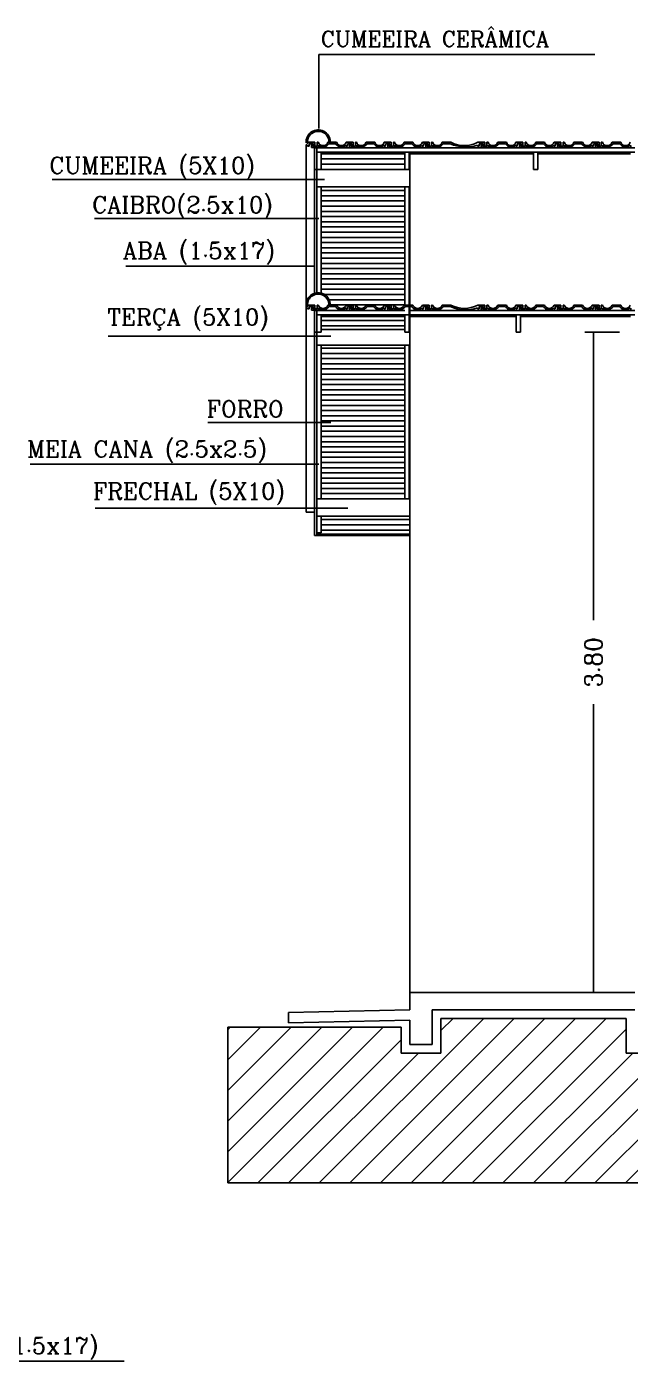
# Model space of a CAD drawing. Extents: x -29 to 75, y 16 to 65.
# Drawn here: x 41.49 to 44.97, y 29.73 to 37.44 of the extents above; entities that cross this region are included whole.
import ezdxf

# ---------------------------------------------------------------- set-up
doc = ezdxf.new("R2010")
doc.units = 0
doc.header["$MEASUREMENT"] = 0
doc.layers.get('0').update_dxf_attribs({"linetype": 'CONTINUOUS'})
doc.layers.get('DEFPOINTS').update_dxf_attribs({"linetype": 'CONTINUOUS'})
for name, color, linetype in [('CONCRETO', 5, 'CONTINUOUS'), ('CORTE', 244, 'CONTINUOUS'), ('CORTETERRA', 244, 'CONTINUOUS'), ('COTAS', 244, 'CONTINUOUS'), ('TELHA', 1, 'CONTINUOUS'), ('TEXTO', 244, 'CONTINUOUS'), ('VISTAL', 30, 'CONTINUOUS'), ('VISTAP', 244, 'CONTINUOUS')]:
    doc.layers.add(name, color=color, linetype=linetype)
doc.styles.add('ROMANC', font='romanc.shx', dxfattribs={"height": 0.1})
doc.dimstyles.new('ROMANC', dxfattribs={"dimtxt": 0.1, "dimasz": 0.18, "dimexe": 0.05, "dimexo": 0.0625, "dimgap": 0.09, "dimtad": 0, "dimzin": 0, "dimdsep": 46, "dimtxsty": 'ROMANC', "dimblk1": 'NONE', "dimblk2": 'NONE', "dimsah": 1, "dimcen": 0.09, "dimclrd": 244, "dimclre": 244, "dimclrt": 244, "dimadec": 0, "dimazin": 0, "dimtfac": 1, "dimtdec": 4, "dimtofl": 0, "dimtmove": 0, "dimatfit": 3, "dimldrblk": 'NONE', "dimfxl": 1, "dimtolj": 1, "dimtzin": 0, "dimarcsym": 0})

# ---------------------------------------------------------------- blocks, each defined once
blk = doc.blocks.new('*D69')
at = {"color": 244, "linetype": 'ByBlock'}
for p, q in [((33.9578, 1.0379), (33.7574, 1.0379)), ((33.8074, 1.0379), (33.8074, -0.626)), ((33.8074, -2.7746), (33.8074, -1.1108)), ((33.9838, -2.7746), (33.7574, -2.7746))]:
    blk.add_line(p, q, dxfattribs=at)
at = {"layer": 'DEFPOINTS', "color": 0, "linetype": 'ByBlock'}
for p in [(33.8074, 1.0379), (34.0203, 1.0379), (34.0463, -2.7746)]:
    blk.add_point(p, dxfattribs=at)
at = {"color": 244, "linetype": 'ByBlock', "insert": (33.8074, -0.8684), "char_height": 0.1, "attachment_point": 5, "rotation": 90, "style": 'ROMANC'}
blk.add_mtext('\\A1;{3.80}', dxfattribs=at)
blk = doc.blocks.new('_NONE')
at = {"color": 0, "linetype": 'ByBlock'}
blk.add_circle((0, 0), 0.25, dxfattribs=at)
blk = doc.blocks.new('*X76')
at = {"color": 0, "linetype": 'Continuous'}
for p, q in [((46.979, 22.407), (48.079, 23.507)), ((47.1558, 22.407), (48.2558, 23.507)), ((47.3325, 22.407), (48.4325, 23.507)), ((45.5648, 22.407), (46.5148, 23.357)), ((45.7415, 22.407), (46.6915, 23.357)), ((45.9183, 22.407), (46.8683, 23.357)), ((46.0951, 22.407), (47.0451, 23.357)), ((46.2674, 23.2864), (46.338, 23.357)), ((46.2719, 22.407), (47.2219, 23.357)), ((45.0374, 22.41), (45.9338, 23.3064)), ((45.0374, 22.5867), (45.757, 23.3064)), ((45.0374, 22.7635), (45.5802, 23.3064)), ((45.0374, 22.9403), (45.4035, 23.3064)), ((45.0374, 23.1171), (45.2267, 23.3064)), ((45.0374, 23.2938), (45.0499, 23.3064)), ((46.4486, 22.407), (47.3374, 23.2957)), ((45.2112, 22.407), (46.0374, 23.2332)), ((45.388, 22.407), (46.138, 23.157)), ((46.6254, 22.407), (47.3754, 23.157)), ((46.8022, 22.407), (47.5522, 23.157))]:
    blk.add_line(p, q, dxfattribs=at)

msp = doc.modelspace()

# ---------------------------------------------------------------- linework, layer by layer
at = {"layer": 'CONCRETO', "linetype": 'Continuous'}
for p, q in [((45.0013, 31.8649), (43.7013, 31.8649)), ((43.7013, 31.8649), (43.7013, 31.7649)), ((43.7013, 31.7649), (43.0013, 31.7499)), ((43.8313, 31.5649), (43.8313, 31.7649)), ((43.8313, 31.7649), (45.0013, 31.7649)), ((43.8313, 31.7649), (45.0013, 31.7649)), ((43.0013, 31.7499), (43.0013, 31.6899)), ((43.7026, 31.7049), (43.0013, 31.6899)), ((43.7013, 31.7049), (43.7013, 31.5649)), ((43.7013, 31.5649), (43.8313, 31.5649))]:
    msp.add_line(p, q, dxfattribs=at)
at = {"layer": 'CORTE', "color": 244, "linetype": 'Continuous'}
for p, q in [((43.1148, 36.7736), (43.1546, 36.7736)), ((43.1216, 36.7656), (43.1466, 36.7656)), ((43.1216, 36.7656), (43.1216, 36.7516)), ((43.1346, 36.7616), (43.1426, 36.7616)), ((43.1346, 36.7616), (43.1346, 36.7436)), ((43.1426, 36.7616), (43.1426, 36.7516)), ((43.1466, 36.7656), (43.1466, 36.7556)), ((43.1546, 36.7736), (43.1546, 36.7556)), ((43.1676, 36.7736), (43.1739, 36.7736)), ((43.1676, 36.7736), (43.1676, 36.7516)), ((43.2293, 36.7736), (43.2794, 36.7736)), ((43.2343, 36.7656), (43.2744, 36.7656)), ((43.3348, 36.7736), (43.3746, 36.7736)), ((43.3416, 36.7656), (43.3666, 36.7656)), ((43.3416, 36.7656), (43.3416, 36.7516)), ((43.3546, 36.7616), (43.3626, 36.7616)), ((43.3546, 36.7616), (43.3546, 36.7436)), ((43.3626, 36.7616), (43.3626, 36.7516)), ((43.3666, 36.7656), (43.3666, 36.7556)), ((43.3746, 36.7736), (43.3746, 36.7556)), ((43.3876, 36.7736), (43.3939, 36.7736)), ((43.3876, 36.7736), (43.3876, 36.7516)), ((43.4493, 36.7736), (43.4994, 36.7736)), ((43.4543, 36.7656), (43.4944, 36.7656)), ((43.5548, 36.7736), (43.5946, 36.7736)), ((43.5616, 36.7656), (43.5866, 36.7656)), ((43.5616, 36.7656), (43.5616, 36.7516)), ((43.5746, 36.7616), (43.5826, 36.7616)), ((43.5746, 36.7616), (43.5746, 36.7436)), ((43.5826, 36.7616), (43.5826, 36.7516)), ((43.5866, 36.7656), (43.5866, 36.7556)), ((43.5946, 36.7736), (43.5946, 36.7556)), ((43.6076, 36.7736), (43.6139, 36.7736)), ((43.6076, 36.7736), (43.6076, 36.7516)), ((43.6693, 36.7736), (43.7194, 36.7736)), ((43.6743, 36.7656), (43.7144, 36.7656)), ((43.7748, 36.7736), (43.8146, 36.7736)), ((43.7816, 36.7656), (43.8066, 36.7656)), ((43.7816, 36.7656), (43.7816, 36.7516)), ((43.7946, 36.7616), (43.8026, 36.7616)), ((43.7946, 36.7616), (43.7946, 36.7436)), ((43.8026, 36.7616), (43.8026, 36.7516)), ((43.8066, 36.7656), (43.8066, 36.7556)), ((43.8146, 36.7736), (43.8146, 36.7556)), ((43.8276, 36.7736), (43.8339, 36.7736)), ((43.8276, 36.7736), (43.8276, 36.7516)), ((43.8893, 36.7736), (43.9394, 36.7736)), ((43.8943, 36.7656), (43.9344, 36.7656)), ((44.0948, 36.7736), (44.1346, 36.7736)), ((44.1016, 36.7656), (44.1266, 36.7656)), ((44.1016, 36.7656), (44.1016, 36.7516)), ((44.1146, 36.7616), (44.1226, 36.7616)), ((44.1146, 36.7616), (44.1146, 36.7436)), ((44.1226, 36.7616), (44.1226, 36.7516)), ((44.1266, 36.7656), (44.1266, 36.7556)), ((44.1346, 36.7736), (44.1346, 36.7556)), ((44.1476, 36.7736), (44.1539, 36.7736)), ((44.1476, 36.7736), (44.1476, 36.7516)), ((44.2093, 36.7736), (44.2594, 36.7736)), ((44.2143, 36.7656), (44.2544, 36.7656)), ((44.3148, 36.7736), (44.3546, 36.7736)), ((44.3216, 36.7656), (44.3466, 36.7656)), ((44.3216, 36.7656), (44.3216, 36.7516)), ((44.3346, 36.7616), (44.3426, 36.7616)), ((44.3346, 36.7616), (44.3346, 36.7436)), ((44.3426, 36.7616), (44.3426, 36.7516)), ((44.3466, 36.7656), (44.3466, 36.7556)), ((44.3546, 36.7736), (44.3546, 36.7556)), ((44.3676, 36.7736), (44.3739, 36.7736)), ((44.3676, 36.7736), (44.3676, 36.7516)), ((44.4293, 36.7736), (44.4794, 36.7736)), ((44.4343, 36.7656), (44.4744, 36.7656)), ((44.5348, 36.7736), (44.5746, 36.7736)), ((44.5416, 36.7656), (44.5666, 36.7656)), ((44.5416, 36.7656), (44.5416, 36.7516)), ((44.5546, 36.7616), (44.5626, 36.7616)), ((44.5546, 36.7616), (44.5546, 36.7436)), ((44.5626, 36.7616), (44.5626, 36.7516)), ((44.5666, 36.7656), (44.5666, 36.7556)), ((44.5746, 36.7736), (44.5746, 36.7556)), ((44.5876, 36.7736), (44.5939, 36.7736)), ((44.5876, 36.7736), (44.5876, 36.7516)), ((44.6493, 36.7736), (44.6994, 36.7736)), ((44.6543, 36.7656), (44.6944, 36.7656)), ((44.7548, 36.7736), (44.7946, 36.7736)), ((44.7616, 36.7656), (44.7866, 36.7656)), ((44.7616, 36.7656), (44.7616, 36.7516)), ((44.7746, 36.7616), (44.7826, 36.7616)), ((44.7746, 36.7616), (44.7746, 36.7436)), ((44.7826, 36.7616), (44.7826, 36.7516)), ((44.7866, 36.7656), (44.7866, 36.7556)), ((44.7946, 36.7736), (44.7946, 36.7556)), ((44.8076, 36.7736), (44.8139, 36.7736)), ((44.8076, 36.7736), (44.8076, 36.7516)), ((44.8693, 36.7736), (44.9194, 36.7736)), ((44.8743, 36.7656), (44.9144, 36.7656)), ((43.1136, 36.7575), (43.1136, 36.7516)), ((43.1136, 36.7516), (43.1216, 36.7516)), ((43.1346, 36.7436), (43.1756, 36.7436)), ((43.1426, 36.7516), (43.1676, 36.7516)), ((43.1466, 36.7556), (43.1546, 36.7556)), ((43.1756, 36.757), (43.1756, 36.7436)), ((43.3336, 36.7575), (43.3336, 36.7516)), ((43.3336, 36.7516), (43.3416, 36.7516)), ((43.3546, 36.7436), (43.3956, 36.7436)), ((43.3626, 36.7516), (43.3876, 36.7516)), ((43.3666, 36.7556), (43.3746, 36.7556)), ((43.3956, 36.757), (43.3956, 36.7436)), ((43.5536, 36.7575), (43.5536, 36.7516)), ((43.5536, 36.7516), (43.5616, 36.7516)), ((43.5746, 36.7436), (43.6156, 36.7436)), ((43.5826, 36.7516), (43.6076, 36.7516)), ((43.5866, 36.7556), (43.5946, 36.7556)), ((43.6156, 36.757), (43.6156, 36.7436)), ((43.7736, 36.7575), (43.7736, 36.7516)), ((43.7736, 36.7516), (43.7816, 36.7516)), ((43.7946, 36.7436), (43.8356, 36.7436)), ((43.8026, 36.7516), (43.8276, 36.7516)), ((43.8066, 36.7556), (43.8146, 36.7556)), ((43.8356, 36.757), (43.8356, 36.7436)), ((44.0936, 36.7575), (44.0936, 36.7516)), ((44.0936, 36.7516), (44.1016, 36.7516)), ((44.1146, 36.7436), (44.1556, 36.7436)), ((44.1226, 36.7516), (44.1476, 36.7516)), ((44.1266, 36.7556), (44.1346, 36.7556)), ((44.1556, 36.757), (44.1556, 36.7436)), ((44.3136, 36.7575), (44.3136, 36.7516)), ((44.3136, 36.7516), (44.3216, 36.7516)), ((44.3346, 36.7436), (44.3756, 36.7436)), ((44.3426, 36.7516), (44.3676, 36.7516)), ((44.3466, 36.7556), (44.3546, 36.7556)), ((44.3756, 36.757), (44.3756, 36.7436)), ((44.5336, 36.7575), (44.5336, 36.7516)), ((44.5336, 36.7516), (44.5416, 36.7516)), ((44.5546, 36.7436), (44.5956, 36.7436)), ((44.5626, 36.7516), (44.5876, 36.7516)), ((44.5666, 36.7556), (44.5746, 36.7556)), ((44.5956, 36.757), (44.5956, 36.7436)), ((44.7536, 36.7575), (44.7536, 36.7516)), ((44.7536, 36.7516), (44.7616, 36.7516)), ((44.7746, 36.7436), (44.8156, 36.7436)), ((44.7826, 36.7516), (44.8076, 36.7516)), ((44.7866, 36.7556), (44.7946, 36.7556)), ((44.8156, 36.757), (44.8156, 36.7436)), ((44.9736, 36.7575), (44.9736, 36.7516)), ((44.9736, 36.7516), (44.9816, 36.7516)), ((43.1136, 35.8175), (43.1136, 35.8116)), ((43.1136, 35.8116), (43.1216, 35.8116)), ((43.1148, 35.8336), (43.1546, 35.8336)), ((43.1216, 35.8256), (43.1216, 35.8116)), ((43.1216, 35.8256), (43.1466, 35.8256)), ((43.1346, 35.8216), (43.1426, 35.8216)), ((43.1346, 35.8216), (43.1346, 35.8036)), ((43.1346, 35.8036), (43.1756, 35.8036)), ((43.1426, 35.8216), (43.1426, 35.8116)), ((43.1426, 35.8116), (43.1676, 35.8116)), ((43.1466, 35.8256), (43.1466, 35.8156)), ((43.1466, 35.8156), (43.1546, 35.8156)), ((43.1546, 35.8336), (43.1546, 35.8156)), ((43.1676, 35.8336), (43.1676, 35.8116)), ((43.1676, 35.8336), (43.1739, 35.8336)), ((43.1756, 35.817), (43.1756, 35.8036)), ((43.2293, 35.8336), (43.2794, 35.8336)), ((43.2343, 35.8256), (43.2744, 35.8256)), ((43.3336, 35.8175), (43.3336, 35.8116)), ((43.3336, 35.8116), (43.3416, 35.8116)), ((43.3348, 35.8336), (43.3746, 35.8336)), ((43.3416, 35.8256), (43.3416, 35.8116)), ((43.3416, 35.8256), (43.3666, 35.8256)), ((43.3546, 35.8216), (43.3546, 35.8036)), ((43.3546, 35.8216), (43.3626, 35.8216)), ((43.3546, 35.8036), (43.3956, 35.8036)), ((43.3626, 35.8216), (43.3626, 35.8116)), ((43.3626, 35.8116), (43.3876, 35.8116)), ((43.3666, 35.8256), (43.3666, 35.8156)), ((43.3666, 35.8156), (43.3746, 35.8156)), ((43.3746, 35.8336), (43.3746, 35.8156)), ((43.3876, 35.8336), (43.3876, 35.8116)), ((43.3876, 35.8336), (43.3939, 35.8336)), ((43.3956, 35.817), (43.3956, 35.8036)), ((43.4493, 35.8336), (43.4994, 35.8336)), ((43.4543, 35.8256), (43.4944, 35.8256)), ((43.5536, 35.8175), (43.5536, 35.8116)), ((43.5536, 35.8116), (43.5616, 35.8116)), ((43.5548, 35.8336), (43.5946, 35.8336)), ((43.5616, 35.8256), (43.5616, 35.8116)), ((43.5616, 35.8256), (43.5866, 35.8256)), ((43.5746, 35.8216), (43.5746, 35.8036)), ((43.5746, 35.8216), (43.5826, 35.8216)), ((43.5746, 35.8036), (43.6156, 35.8036)), ((43.5826, 35.8216), (43.5826, 35.8116)), ((43.5826, 35.8116), (43.6076, 35.8116)), ((43.5866, 35.8256), (43.5866, 35.8156)), ((43.5866, 35.8156), (43.5946, 35.8156)), ((43.5946, 35.8336), (43.5946, 35.8156)), ((43.6076, 35.8336), (43.6076, 35.8116)), ((43.6076, 35.8336), (43.6139, 35.8336)), ((43.6156, 35.817), (43.6156, 35.8036)), ((43.6693, 35.8336), (43.7194, 35.8336)), ((43.6743, 35.8256), (43.7144, 35.8256)), ((43.7736, 35.8175), (43.7736, 35.8116)), ((43.7736, 35.8116), (43.7816, 35.8116)), ((43.7748, 35.8336), (43.8146, 35.8336)), ((43.7816, 35.8256), (43.7816, 35.8116)), ((43.7816, 35.8256), (43.8066, 35.8256)), ((43.7946, 35.8216), (43.7946, 35.8036)), ((43.7946, 35.8216), (43.8026, 35.8216)), ((43.7946, 35.8036), (43.8356, 35.8036)), ((43.8026, 35.8216), (43.8026, 35.8116)), ((43.8026, 35.8116), (43.8276, 35.8116)), ((43.8066, 35.8256), (43.8066, 35.8156)), ((43.8066, 35.8156), (43.8146, 35.8156)), ((43.8146, 35.8336), (43.8146, 35.8156)), ((43.8276, 35.8336), (43.8276, 35.8116)), ((43.8276, 35.8336), (43.8339, 35.8336)), ((43.8356, 35.817), (43.8356, 35.8036)), ((43.8893, 35.8336), (43.9394, 35.8336)), ((43.8943, 35.8256), (43.9344, 35.8256)), ((44.0936, 35.8175), (44.0936, 35.8116)), ((44.0936, 35.8116), (44.1016, 35.8116)), ((44.0948, 35.8336), (44.1346, 35.8336)), ((44.1016, 35.8256), (44.1016, 35.8116)), ((44.1016, 35.8256), (44.1266, 35.8256)), ((44.1146, 35.8216), (44.1146, 35.8036)), ((44.1146, 35.8216), (44.1226, 35.8216)), ((44.1146, 35.8036), (44.1556, 35.8036)), ((44.1226, 35.8216), (44.1226, 35.8116)), ((44.1226, 35.8116), (44.1476, 35.8116)), ((44.1266, 35.8256), (44.1266, 35.8156)), ((44.1266, 35.8156), (44.1346, 35.8156)), ((44.1346, 35.8336), (44.1346, 35.8156)), ((44.1476, 35.8336), (44.1476, 35.8116)), ((44.1476, 35.8336), (44.1539, 35.8336)), ((44.1556, 35.817), (44.1556, 35.8036)), ((44.2093, 35.8336), (44.2594, 35.8336)), ((44.2143, 35.8256), (44.2544, 35.8256)), ((44.3136, 35.8175), (44.3136, 35.8116)), ((44.3136, 35.8116), (44.3216, 35.8116)), ((44.3148, 35.8336), (44.3546, 35.8336)), ((44.3216, 35.8256), (44.3216, 35.8116)), ((44.3216, 35.8256), (44.3466, 35.8256)), ((44.3346, 35.8216), (44.3346, 35.8036)), ((44.3346, 35.8216), (44.3426, 35.8216)), ((44.3346, 35.8036), (44.3756, 35.8036)), ((44.3426, 35.8216), (44.3426, 35.8116)), ((44.3426, 35.8116), (44.3676, 35.8116)), ((44.3466, 35.8256), (44.3466, 35.8156)), ((44.3466, 35.8156), (44.3546, 35.8156)), ((44.3546, 35.8336), (44.3546, 35.8156)), ((44.3676, 35.8336), (44.3676, 35.8116)), ((44.3676, 35.8336), (44.3739, 35.8336)), ((44.3756, 35.817), (44.3756, 35.8036)), ((44.4293, 35.8336), (44.4794, 35.8336)), ((44.4343, 35.8256), (44.4744, 35.8256)), ((44.5336, 35.8175), (44.5336, 35.8116)), ((44.5336, 35.8116), (44.5416, 35.8116)), ((44.5348, 35.8336), (44.5746, 35.8336)), ((44.5416, 35.8256), (44.5416, 35.8116)), ((44.5416, 35.8256), (44.5666, 35.8256)), ((44.5546, 35.8216), (44.5546, 35.8036)), ((44.5546, 35.8216), (44.5626, 35.8216)), ((44.5546, 35.8036), (44.5956, 35.8036)), ((44.5626, 35.8216), (44.5626, 35.8116)), ((44.5626, 35.8116), (44.5876, 35.8116)), ((44.5666, 35.8256), (44.5666, 35.8156)), ((44.5666, 35.8156), (44.5746, 35.8156)), ((44.5746, 35.8336), (44.5746, 35.8156)), ((44.5876, 35.8336), (44.5876, 35.8116)), ((44.5876, 35.8336), (44.5939, 35.8336)), ((44.5956, 35.817), (44.5956, 35.8036)), ((44.6493, 35.8336), (44.6994, 35.8336)), ((44.6543, 35.8256), (44.6944, 35.8256)), ((44.7536, 35.8175), (44.7536, 35.8116)), ((44.7536, 35.8116), (44.7616, 35.8116)), ((44.7548, 35.8336), (44.7946, 35.8336)), ((44.7616, 35.8256), (44.7616, 35.8116)), ((44.7616, 35.8256), (44.7866, 35.8256)), ((44.7746, 35.8216), (44.7746, 35.8036)), ((44.7746, 35.8216), (44.7826, 35.8216)), ((44.7746, 35.8036), (44.8156, 35.8036)), ((44.7826, 35.8216), (44.7826, 35.8116)), ((44.7826, 35.8116), (44.8076, 35.8116)), ((44.7866, 35.8256), (44.7866, 35.8156)), ((44.7866, 35.8156), (44.7946, 35.8156)), ((44.7946, 35.8336), (44.7946, 35.8156)), ((44.8076, 35.8336), (44.8076, 35.8116)), ((44.8076, 35.8336), (44.8139, 35.8336)), ((44.8156, 35.817), (44.8156, 35.8036)), ((44.8693, 35.8336), (44.9194, 35.8336)), ((44.8743, 35.8256), (44.9144, 35.8256)), ((44.9736, 35.8175), (44.9736, 35.8116)), ((44.9736, 35.8116), (44.9816, 35.8116)), ((43.8813, 31.7149), (44.9513, 31.7149)), ((43.8813, 31.5149), (43.8813, 31.7149)), ((44.9513, 31.7149), (44.9513, 31.5149)), ((43.6513, 31.6642), (43.6513, 31.5149)), ((43.6513, 31.5149), (43.8813, 31.5149)), ((45.1813, 31.5149), (44.9513, 31.5149))]:
    msp.add_line(p, q, dxfattribs=at)
at = {"layer": 'CORTE', "linetype": 'Continuous'}
for p, q in [((43.1663, 36.6174), (43.1663, 36.7424)), ((43.1913, 36.6174), (43.1913, 36.7174)), ((43.6735, 36.7174), (43.6985, 36.7174)), ((43.6735, 36.6174), (43.6735, 36.7174)), ((43.6985, 36.6174), (43.6985, 36.7174)), ((44.4153, 36.7174), (44.4403, 36.7174)), ((44.4153, 36.6174), (44.4153, 36.7174)), ((44.4403, 36.6174), (44.4403, 36.7174)), ((43.1513, 36.6174), (43.1913, 36.6174)), ((43.6735, 36.6174), (43.6985, 36.6174)), ((44.4153, 36.6174), (44.4403, 36.6174)), ((43.1663, 35.6774), (43.1663, 35.8024)), ((43.1913, 35.6774), (43.1913, 35.7774)), ((43.6735, 35.6774), (43.6735, 35.7774)), ((43.6735, 35.7774), (43.6985, 35.7774)), ((43.6985, 35.6774), (43.6985, 35.7774)), ((44.3159, 35.6774), (44.3159, 35.7774)), ((44.3159, 35.7774), (44.3409, 35.7774)), ((44.3409, 35.6774), (44.3409, 35.7774)), ((43.1513, 35.6774), (43.1913, 35.6774)), ((43.6735, 35.6774), (43.6985, 35.6774)), ((44.3159, 35.6774), (44.3409, 35.6774))]:
    msp.add_line(p, q, dxfattribs=at)
at = {"layer": 'CORTE', "color": 244, "linetype": 'Continuous'}
for centre, radius, start, end in [((43.0871, 36.7843), 0.0297, 302.36032, 338.94825), ((43.2016, 36.7843), 0.0297, 201.05175, 338.94825), ((43.2016, 36.7843), 0.0377, 226.3757, 330.30966), ((43.3071, 36.7843), 0.0377, 209.69034, 314.70515), ((43.3071, 36.7843), 0.0297, 201.05175, 338.94825), ((43.4216, 36.7843), 0.0297, 201.05175, 338.94825), ((43.4216, 36.7843), 0.0377, 226.3757, 330.30966), ((43.5271, 36.7843), 0.0377, 209.69034, 314.70515), ((43.5271, 36.7843), 0.0297, 201.05175, 338.94825), ((43.6416, 36.7843), 0.0297, 201.05175, 338.94825), ((43.6416, 36.7843), 0.0377, 226.3757, 330.30966), ((43.7471, 36.7843), 0.0377, 209.69034, 314.70515), ((43.7471, 36.7843), 0.0297, 201.05175, 338.94825), ((43.8616, 36.7843), 0.0297, 201.05175, 338.94825), ((43.8616, 36.7843), 0.0377, 226.3757, 330.30966), ((44.0246, 36.9694), 0.2229, 246.12936, 288.03584), ((44.0171, 36.9228), 0.1682, 242.50031, 297.49969), ((44.1816, 36.7843), 0.0297, 201.05175, 338.94825), ((44.1816, 36.7843), 0.0377, 226.3757, 330.30966), ((44.2871, 36.7843), 0.0377, 209.69034, 314.70515), ((44.2871, 36.7843), 0.0297, 201.05175, 338.94825), ((44.4016, 36.7843), 0.0297, 201.05175, 338.94825), ((44.4016, 36.7843), 0.0377, 226.3757, 330.30966), ((44.5071, 36.7843), 0.0377, 209.69034, 314.70515), ((44.5071, 36.7843), 0.0297, 201.05175, 338.94825), ((44.6216, 36.7843), 0.0297, 201.05175, 338.94825), ((44.6216, 36.7843), 0.0377, 226.3757, 330.30966), ((44.7271, 36.7843), 0.0377, 209.69034, 314.70515), ((44.7271, 36.7843), 0.0297, 201.05175, 338.94825), ((44.8416, 36.7843), 0.0297, 201.05175, 338.94825), ((44.8416, 36.7843), 0.0377, 226.3757, 330.30966), ((44.9471, 36.7843), 0.0377, 209.69034, 314.70515), ((44.9471, 36.7843), 0.0297, 201.05175, 338.94825), ((43.0871, 36.7843), 0.0377, 294.93303, 314.70515), ((43.0871, 35.8443), 0.0297, 302.36032, 338.94825), ((43.0871, 35.8443), 0.0377, 294.93303, 314.70515), ((43.2016, 35.8443), 0.0297, 201.05175, 338.94825), ((43.2016, 35.8443), 0.0377, 226.3757, 330.30966), ((43.3071, 35.8443), 0.0377, 209.69034, 314.70515), ((43.3071, 35.8443), 0.0297, 201.05175, 338.94825), ((43.4216, 35.8443), 0.0297, 201.05175, 338.94825), ((43.4216, 35.8443), 0.0377, 226.3757, 330.30966), ((43.5271, 35.8443), 0.0377, 209.69034, 314.70515), ((43.5271, 35.8443), 0.0297, 201.05175, 338.94825), ((43.6416, 35.8443), 0.0297, 201.05175, 338.94825), ((43.6416, 35.8443), 0.0377, 226.3757, 330.30966), ((43.7471, 35.8443), 0.0377, 209.69034, 314.70515), ((43.7471, 35.8443), 0.0297, 201.05175, 338.94825), ((43.8616, 35.8443), 0.0297, 201.05175, 338.94825), ((43.8616, 35.8443), 0.0377, 226.3757, 330.30966), ((44.0246, 36.0294), 0.2229, 246.12936, 288.03584), ((44.0171, 35.9828), 0.1682, 242.50031, 297.49969), ((44.1816, 35.8443), 0.0297, 201.05175, 338.94825), ((44.1816, 35.8443), 0.0377, 226.3757, 330.30966), ((44.2871, 35.8443), 0.0377, 209.69034, 314.70515), ((44.2871, 35.8443), 0.0297, 201.05175, 338.94825), ((44.4016, 35.8443), 0.0297, 201.05175, 338.94825), ((44.4016, 35.8443), 0.0377, 226.3757, 330.30966), ((44.5071, 35.8443), 0.0377, 209.69034, 314.70515), ((44.5071, 35.8443), 0.0297, 201.05175, 338.94825), ((44.6216, 35.8443), 0.0297, 201.05175, 338.94825), ((44.6216, 35.8443), 0.0377, 226.3757, 330.30966), ((44.7271, 35.8443), 0.0377, 209.69034, 314.70515), ((44.7271, 35.8443), 0.0297, 201.05175, 338.94825), ((44.8416, 35.8443), 0.0297, 201.05175, 338.94825), ((44.8416, 35.8443), 0.0377, 226.3757, 330.30966), ((44.9471, 35.8443), 0.0377, 209.69034, 314.70515), ((44.9471, 35.8443), 0.0297, 201.05175, 338.94825)]:
    msp.add_arc(centre, radius, start, end, dxfattribs=at)
at = {"layer": 'TELHA', "color": 30, "linetype": 'Continuous'}
for p, q in [((43.1762, 36.8536), (43.1762, 37.2814)), ((43.1766, 37.2814), (44.7699, 37.2814))]:
    msp.add_line(p, q, dxfattribs=at)
at = {"layer": 'TELHA', "linetype": 'Continuous'}
for p, q in [((43.103, 36.7501), (43.103, 34.6386)), ((43.1114, 35.8315), (43.1032, 35.8315)), ((43.2352, 35.8349), (43.2432, 35.8349)), ((43.103, 34.6386), (43.1513, 34.6386))]:
    msp.add_line(p, q, dxfattribs=at)
for centre, radius, start, end in [((43.1732, 36.7751), 0.07, 2.5123, 183.26429), ((43.1732, 36.7751), 0.062, 2.46378, 183.31281), ((43.1732, 35.8351), 0.07, 359.85257, 183.26429), ((43.1732, 35.8351), 0.062, 359.83355, 183.31281)]:
    msp.add_arc(centre, radius, start, end, dxfattribs=at)
at = {"layer": 'VISTAL', "linetype": 'Continuous'}
for p, q in [((43.7013, 36.7424), (43.1664, 36.7424)), ((43.6763, 36.7174), (43.1913, 36.7174)), ((45.0013, 36.7174), (43.6985, 36.7174)), ((45.0013, 36.7424), (43.7013, 36.7424)), ((43.1513, 35.9015), (43.1513, 36.6174)), ((43.1663, 35.9047), (43.1663, 36.6174)), ((43.6763, 36.6174), (43.1913, 36.6174)), ((41.6368, 36.5599), (43.2101, 36.5599)), ((43.7013, 36.5174), (43.1663, 36.5174)), ((43.1913, 35.9027), (43.1913, 36.5174)), ((43.6726, 35.8336), (43.6726, 36.5174)), ((43.6984, 36.5174), (43.6984, 35.6925)), ((41.8815, 36.3347), (43.1773, 36.3347)), ((42.0637, 36.0582), (43.1545, 36.0582)), ((43.6734, 35.8024), (43.1664, 35.8024)), ((43.6763, 35.7774), (43.1913, 35.7774)), ((45.0013, 35.7774), (43.6985, 35.7774)), ((45.0013, 35.8024), (43.7013, 35.8024)), ((43.6735, 35.6925), (43.1913, 35.6925)), ((41.9614, 35.6539), (43.2464, 35.6539)), ((43.1513, 34.5036), (43.1513, 35.6774)), ((43.1663, 34.5036), (43.1663, 35.6774)), ((43.7013, 35.603), (43.1663, 35.603)), ((43.1913, 35.3907), (43.1913, 35.603)), ((43.6734, 35.603), (43.6734, 34.7149)), ((43.6984, 35.603), (43.6984, 34.7149)), ((43.1913, 34.7149), (43.1913, 35.3907)), ((43.2461, 35.1566), (42.5363, 35.1566)), ((41.656, 34.915), (41.5101, 34.915)), ((41.7196, 34.915), (41.656, 34.915)), ((41.7196, 34.915), (43.1777, 34.915)), ((41.8855, 34.6618), (43.3435, 34.6618)), ((43.1913, 34.5186), (43.1913, 34.6149)), ((43.1513, 34.5036), (43.7013, 34.5036)), ((43.1663, 34.5186), (43.1913, 34.5186)), ((43.1663, 34.5111), (43.7013, 34.5111)), ((40.9618, 29.7348), (42.0526, 29.7348))]:
    msp.add_line(p, q, dxfattribs=at)
at = {"layer": 'VISTAL', "color": 30}
for p, q in [((43.1943, 36.7074), (43.6735, 36.7074)), ((43.6985, 36.7074), (44.4153, 36.7074)), ((44.4403, 36.7074), (44.9753, 36.7074)), ((43.1943, 36.6774), (43.6735, 36.6774)), ((43.1943, 36.6474), (43.6735, 36.6474)), ((43.1913, 36.4949), (43.6734, 36.4949)), ((43.1913, 36.4649), (43.6734, 36.4649)), ((43.1913, 36.4349), (43.6734, 36.4349)), ((43.1913, 36.4049), (43.6734, 36.4049)), ((43.1913, 36.3749), (43.6734, 36.3749)), ((43.1913, 36.3449), (43.6734, 36.3449)), ((43.1913, 36.3149), (43.6734, 36.3149)), ((43.1913, 36.2849), (43.6734, 36.2849)), ((43.1913, 36.2549), (43.6734, 36.2549)), ((43.1913, 36.2249), (43.6734, 36.2249)), ((43.1913, 36.1949), (43.6734, 36.1949)), ((43.1913, 36.1649), (43.6734, 36.1649)), ((43.1913, 36.1349), (43.6734, 36.1349)), ((43.1913, 36.1049), (43.6734, 36.1049)), ((43.1913, 36.0749), (43.6734, 36.0749)), ((43.1913, 36.0449), (43.6734, 36.0449)), ((43.1913, 36.0149), (43.6734, 36.0149)), ((43.1913, 35.9849), (43.6734, 35.9849)), ((43.1913, 35.9549), (43.6734, 35.9549)), ((43.1913, 35.9249), (43.6734, 35.9249)), ((43.2096, 35.8949), (43.6734, 35.8949)), ((43.2366, 35.8649), (43.6734, 35.8649)), ((43.1943, 35.7674), (43.6735, 35.7674)), ((43.2352, 35.8349), (43.6734, 35.8349)), ((43.6985, 35.7674), (44.3159, 35.7674)), ((44.3409, 35.7674), (44.9753, 35.7674)), ((43.1913, 35.7449), (43.6734, 35.7449)), ((43.1913, 35.7149), (43.6734, 35.7149)), ((43.1913, 35.5849), (43.6763, 35.5849)), ((43.1913, 35.5549), (43.6763, 35.5549)), ((43.1913, 35.5249), (43.6763, 35.5249)), ((43.1913, 35.4949), (43.6763, 35.4949)), ((43.1913, 35.4649), (43.6763, 35.4649)), ((43.1913, 35.4349), (43.6763, 35.4349)), ((43.1913, 35.4049), (43.6763, 35.4049)), ((43.1913, 35.3749), (43.6763, 35.3749)), ((43.1913, 35.3449), (43.6763, 35.3449)), ((43.1913, 35.3149), (43.6763, 35.3149)), ((43.1913, 35.2849), (43.6763, 35.2849)), ((43.1913, 35.2549), (43.6763, 35.2549)), ((43.1913, 35.2249), (43.6763, 35.2249)), ((43.1913, 35.1949), (43.6763, 35.1949)), ((43.1913, 35.1649), (43.6763, 35.1649)), ((43.1913, 35.1349), (43.6763, 35.1349)), ((43.1913, 35.1049), (43.6763, 35.1049)), ((43.1913, 35.0749), (43.6763, 35.0749)), ((43.1913, 35.0449), (43.6763, 35.0449)), ((43.1913, 35.0149), (43.6763, 35.0149)), ((43.1913, 34.9849), (43.6763, 34.9849)), ((43.1913, 34.9549), (43.6763, 34.9549)), ((43.1913, 34.9249), (43.6763, 34.9249)), ((43.1913, 34.8949), (43.6763, 34.8949)), ((43.1913, 34.8649), (43.6763, 34.8649)), ((43.1913, 34.8349), (43.6763, 34.8349)), ((43.1913, 34.8049), (43.6763, 34.8049)), ((43.1913, 34.7749), (43.6763, 34.7749)), ((43.1663, 34.7149), (43.7013, 34.7149)), ((43.1913, 34.7449), (43.6763, 34.7449)), ((43.1913, 34.7149), (43.6763, 34.7149)), ((43.1663, 34.6149), (43.7013, 34.6149)), ((43.1913, 34.5949), (43.7013, 34.5949)), ((43.1913, 34.5649), (43.7013, 34.5649)), ((43.1913, 34.5349), (43.7013, 34.5349))]:
    msp.add_line(p, q, dxfattribs=at)
at = {"layer": 'VISTAL', "color": 244, "linetype": 'Continuous'}
msp.add_line((43.7013, 34.2752), (43.7013, 36.7074), dxfattribs=at)
at = {"layer": 'VISTAP', "linetype": 'Continuous'}
for p, q in [((43.103, 36.7501), (43.103, 36.7592)), ((43.1513, 36.6174), (43.1513, 36.7424)), ((43.1513, 36.7424), (43.1664, 36.7424)), ((43.1913, 36.7174), (43.1663, 36.7174)), ((43.103, 35.8101), (43.103, 35.8192)), ((43.1513, 35.8024), (43.1664, 35.8024)), ((43.1513, 35.6774), (43.1513, 35.8024)), ((43.1913, 35.7774), (43.1663, 35.7774)), ((43.7013, 31.8649), (43.7013, 34.2752)), ((43.6513, 31.6642), (42.6513, 31.6642)), ((42.6513, 31.6642), (42.6513, 30.7649)), ((54.9213, 30.7649), (42.6513, 30.7649))]:
    msp.add_line(p, q, dxfattribs=at)

# ---------------------------------------------------------------- block references
at = {"layer": 'CORTETERRA', "linetype": 'Continuous'}
msp.add_blockref('*X76', (-2.3861, 8.3579), dxfattribs=at)

# ---------------------------------------------------------------- texts
at = {"layer": 'TEXTO', "color": 244, "linetype": 'Continuous', "style": 'ROMANC'}
for s, height, p in [('CUMEEIRA CERÂMICA', 0.09, (43.1883, 37.3256)), ('CUMEEIRA (5X10)', 0.096, (41.6212, 36.5923)), ('CAIBRO(2.5x10)', 0.096, (41.8686, 36.3653)), ('ABA (1.5x17)', 0.096, (42.0457, 36.1005)), ('TERÇA (5X10)', 0.096, (41.9564, 35.7171)), ('FORRO', 0.096, (42.5297, 35.186)), ('MEIA CANA (2.5x2.5)', 0.096, (41.4931, 34.9548)), ('FRECHAL (5X10)', 0.096, (41.8729, 34.7119)), ('ABA (1.5x17)', 0.096, (41.0267, 29.7771))]:
    msp.add_text(s, height=height, dxfattribs=at).set_placement(p)

# ---------------------------------------------------------------- dimensions: what is measured, and where the dimension line sits
at = {"layer": 'COTAS', "color": 244, "linetype": 'Continuous'}
dim = msp.add_linear_dim(base=(44.7624, 35.6774), p1=(45.0013, 31.8649), p2=(44.9753, 35.6774), angle=90, text='{3.80}', dimstyle='ROMANC', override={"dimtmove": 1}, dxfattribs=at)
dim.commit()
dim.dimension.update_dxf_attribs({"geometry": '*D69', "text_midpoint": (44.7624, 33.7711), "insert": (10.955, 34.6395)})

doc.saveas('drawing.dxf')
